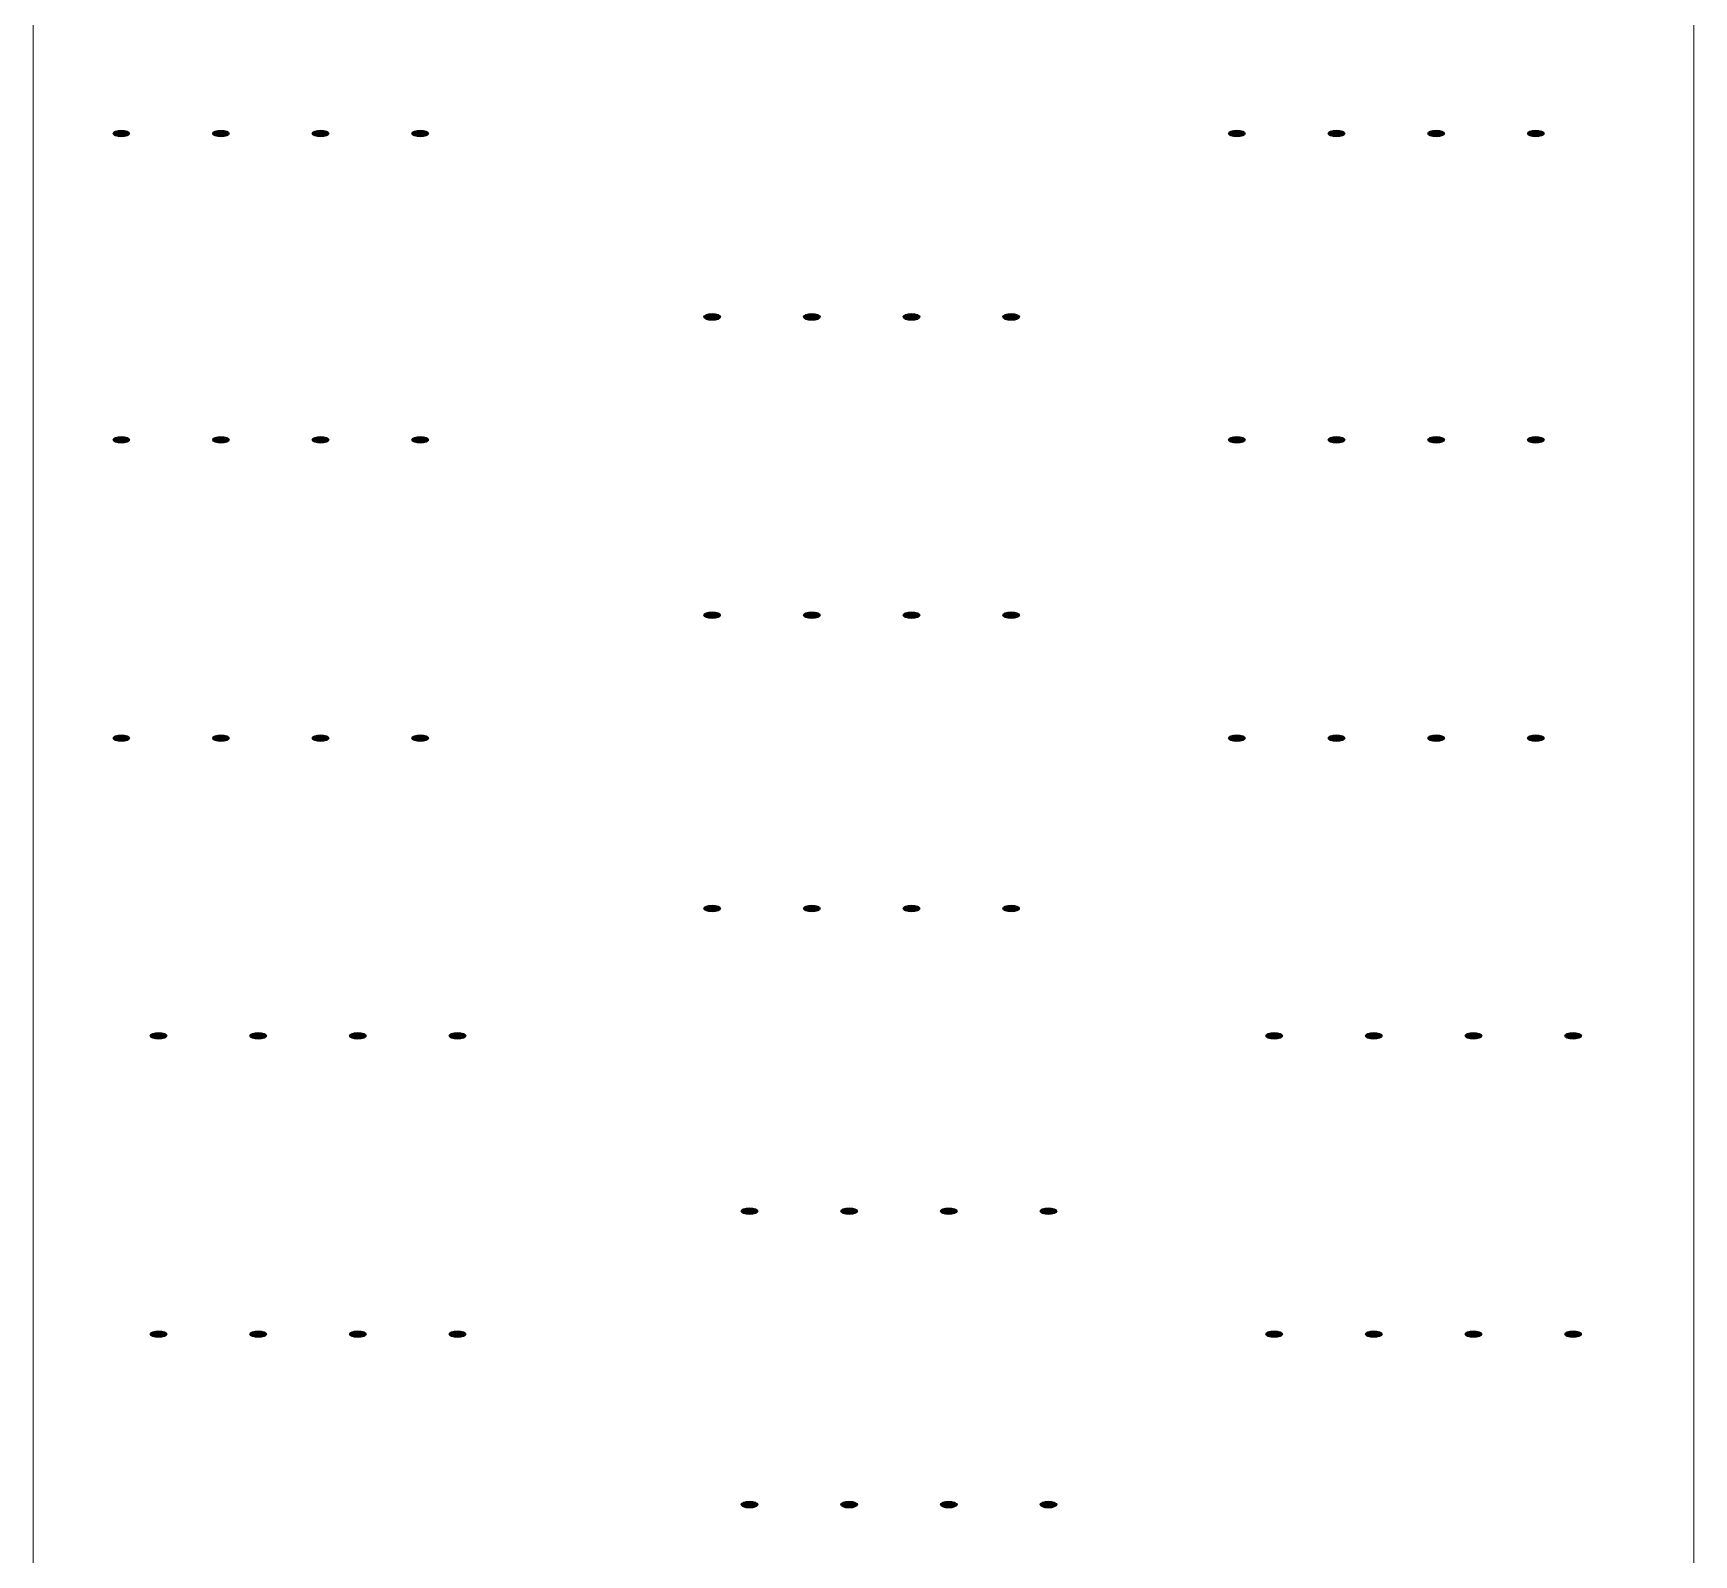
# Model space of a CAD drawing. Header units: millimetres. Extents: x -182 to 395, y -757 to 122.
# Drawn here: x -120.23 to -110.23, y -321.48 to -312.31 of the extents above; entities that cross this region are included whole.
import ezdxf

# ---------------------------------------------------------------- set-up
doc = ezdxf.new("R2010")
doc.units = ezdxf.units.MM
doc.layers.add('KY2WL', color=7, linetype='Continuous')
doc.layers.add('KY6WL', color=7, linetype='Continuous')

msp = doc.modelspace()

# ---------------------------------------------------------------- hatches: boundary and pattern name
at = {"layer": 'KY2WL'}
h = msp.add_hatch(color=256, dxfattribs=at)
edge = h.paths.add_edge_path()
edge.add_ellipse((-119.6968, -312.9157), major_axis=(-0.05, 0), ratio=0.4, start_angle=180, end_angle=360)
edge.add_ellipse((-119.6968, -312.9157), major_axis=(-0.05, 0), ratio=0.4, start_angle=0, end_angle=180)
h = msp.add_hatch(color=256, dxfattribs=at)
edge = h.paths.add_edge_path()
edge.add_ellipse((-119.6968, -312.9157), major_axis=(-0.05, 0), ratio=0.4, start_angle=180, end_angle=360)
edge.add_ellipse((-119.6968, -312.9157), major_axis=(-0.05, 0), ratio=0.4, start_angle=0, end_angle=180)
h = msp.add_hatch(color=256, dxfattribs=at)
edge = h.paths.add_edge_path()
edge.add_ellipse((-119.0968, -312.9157), major_axis=(0.05, 0), ratio=0.4, start_angle=0, end_angle=180)
edge.add_ellipse((-119.0968, -312.9157), major_axis=(0.05, 0), ratio=0.4, start_angle=180, end_angle=360)
h = msp.add_hatch(color=256, dxfattribs=at)
edge = h.paths.add_edge_path()
edge.add_ellipse((-119.0968, -312.9157), major_axis=(0.05, 0), ratio=0.4, start_angle=0, end_angle=180)
edge.add_ellipse((-119.0968, -312.9157), major_axis=(0.05, 0), ratio=0.4, start_angle=180, end_angle=360)
h = msp.add_hatch(color=256, dxfattribs=at)
edge = h.paths.add_edge_path()
edge.add_ellipse((-118.4968, -312.9157), major_axis=(-0.05, 0), ratio=0.4, start_angle=180, end_angle=360)
edge.add_ellipse((-118.4968, -312.9157), major_axis=(-0.05, 0), ratio=0.4, start_angle=0, end_angle=180)
h = msp.add_hatch(color=256, dxfattribs=at)
edge = h.paths.add_edge_path()
edge.add_ellipse((-118.4968, -312.9157), major_axis=(-0.05, 0), ratio=0.4, start_angle=180, end_angle=360)
edge.add_ellipse((-118.4968, -312.9157), major_axis=(-0.05, 0), ratio=0.4, start_angle=0, end_angle=180)
h = msp.add_hatch(color=256, dxfattribs=at)
edge = h.paths.add_edge_path()
edge.add_ellipse((-117.8968, -312.9157), major_axis=(0.05, 0), ratio=0.4, start_angle=0, end_angle=180)
edge.add_ellipse((-117.8968, -312.9157), major_axis=(0.05, 0), ratio=0.4, start_angle=180, end_angle=360)
h = msp.add_hatch(color=256, dxfattribs=at)
edge = h.paths.add_edge_path()
edge.add_ellipse((-117.8968, -312.9157), major_axis=(0.05, 0), ratio=0.4, start_angle=0, end_angle=180)
edge.add_ellipse((-117.8968, -312.9157), major_axis=(0.05, 0), ratio=0.4, start_angle=180, end_angle=360)
h = msp.add_hatch(color=256, dxfattribs=at)
edge = h.paths.add_edge_path()
edge.add_ellipse((-112.9792, -312.9157), major_axis=(-0.05, 0), ratio=0.4, start_angle=180, end_angle=360)
edge.add_ellipse((-112.9792, -312.9157), major_axis=(-0.05, 0), ratio=0.4, start_angle=0, end_angle=180)
h = msp.add_hatch(color=256, dxfattribs=at)
edge = h.paths.add_edge_path()
edge.add_ellipse((-112.9792, -312.9157), major_axis=(-0.05, 0), ratio=0.4, start_angle=180, end_angle=360)
edge.add_ellipse((-112.9792, -312.9157), major_axis=(-0.05, 0), ratio=0.4, start_angle=0, end_angle=180)
h = msp.add_hatch(color=256, dxfattribs=at)
edge = h.paths.add_edge_path()
edge.add_ellipse((-112.3792, -312.9157), major_axis=(0.05, 0), ratio=0.4, start_angle=0, end_angle=180)
edge.add_ellipse((-112.3792, -312.9157), major_axis=(0.05, 0), ratio=0.4, start_angle=180, end_angle=360)
h = msp.add_hatch(color=256, dxfattribs=at)
edge = h.paths.add_edge_path()
edge.add_ellipse((-112.3792, -312.9157), major_axis=(0.05, 0), ratio=0.4, start_angle=0, end_angle=180)
edge.add_ellipse((-112.3792, -312.9157), major_axis=(0.05, 0), ratio=0.4, start_angle=180, end_angle=360)
h = msp.add_hatch(color=256, dxfattribs=at)
edge = h.paths.add_edge_path()
edge.add_ellipse((-111.7792, -312.9157), major_axis=(0.05, 0), ratio=0.4, start_angle=0, end_angle=180)
edge.add_ellipse((-111.7792, -312.9157), major_axis=(0.05, 0), ratio=0.4, start_angle=180, end_angle=360)
h = msp.add_hatch(color=256, dxfattribs=at)
edge = h.paths.add_edge_path()
edge.add_ellipse((-111.7792, -312.9157), major_axis=(0.05, 0), ratio=0.4, start_angle=0, end_angle=180)
edge.add_ellipse((-111.7792, -312.9157), major_axis=(0.05, 0), ratio=0.4, start_angle=180, end_angle=360)
h = msp.add_hatch(color=256, dxfattribs=at)
edge = h.paths.add_edge_path()
edge.add_ellipse((-111.1792, -312.9157), major_axis=(0.05, 0), ratio=0.4, start_angle=0, end_angle=180)
edge.add_ellipse((-111.1792, -312.9157), major_axis=(0.05, 0), ratio=0.4, start_angle=180, end_angle=360)
h = msp.add_hatch(color=256, dxfattribs=at)
edge = h.paths.add_edge_path()
edge.add_ellipse((-111.1792, -312.9157), major_axis=(0.05, 0), ratio=0.4, start_angle=0, end_angle=180)
edge.add_ellipse((-111.1792, -312.9157), major_axis=(0.05, 0), ratio=0.4, start_angle=180, end_angle=360)
h = msp.add_hatch(color=256, dxfattribs=at)
edge = h.paths.add_edge_path()
edge.add_ellipse((-116.1386, -314.0212), major_axis=(0.05, 0), ratio=0.4, start_angle=0, end_angle=180)
edge.add_ellipse((-116.1386, -314.0212), major_axis=(0.05, 0), ratio=0.4, start_angle=180, end_angle=360)
h = msp.add_hatch(color=256, dxfattribs=at)
edge = h.paths.add_edge_path()
edge.add_ellipse((-116.1386, -314.0212), major_axis=(0.05, 0), ratio=0.4, start_angle=0, end_angle=180)
edge.add_ellipse((-116.1386, -314.0212), major_axis=(0.05, 0), ratio=0.4, start_angle=180, end_angle=360)
h = msp.add_hatch(color=256, dxfattribs=at)
edge = h.paths.add_edge_path()
edge.add_ellipse((-115.5386, -314.0212), major_axis=(-0.05, 0), ratio=0.4, start_angle=180, end_angle=360)
edge.add_ellipse((-115.5386, -314.0212), major_axis=(-0.05, 0), ratio=0.4, start_angle=0, end_angle=180)
h = msp.add_hatch(color=256, dxfattribs=at)
edge = h.paths.add_edge_path()
edge.add_ellipse((-115.5386, -314.0212), major_axis=(-0.05, 0), ratio=0.4, start_angle=180, end_angle=360)
edge.add_ellipse((-115.5386, -314.0212), major_axis=(-0.05, 0), ratio=0.4, start_angle=0, end_angle=180)
h = msp.add_hatch(color=256, dxfattribs=at)
edge = h.paths.add_edge_path()
edge.add_ellipse((-114.9386, -314.0212), major_axis=(0.05, 0), ratio=0.4, start_angle=0, end_angle=180)
edge.add_ellipse((-114.9386, -314.0212), major_axis=(0.05, 0), ratio=0.4, start_angle=180, end_angle=360)
h = msp.add_hatch(color=256, dxfattribs=at)
edge = h.paths.add_edge_path()
edge.add_ellipse((-114.9386, -314.0212), major_axis=(0.05, 0), ratio=0.4, start_angle=0, end_angle=180)
edge.add_ellipse((-114.9386, -314.0212), major_axis=(0.05, 0), ratio=0.4, start_angle=180, end_angle=360)
h = msp.add_hatch(color=256, dxfattribs=at)
edge = h.paths.add_edge_path()
edge.add_ellipse((-114.3386, -314.0212), major_axis=(-0.05, 0), ratio=0.4, start_angle=180, end_angle=360)
edge.add_ellipse((-114.3386, -314.0212), major_axis=(-0.05, 0), ratio=0.4, start_angle=0, end_angle=180)
h = msp.add_hatch(color=256, dxfattribs=at)
edge = h.paths.add_edge_path()
edge.add_ellipse((-114.3386, -314.0212), major_axis=(-0.05, 0), ratio=0.4, start_angle=180, end_angle=360)
edge.add_ellipse((-114.3386, -314.0212), major_axis=(-0.05, 0), ratio=0.4, start_angle=0, end_angle=180)
h = msp.add_hatch(color=256, dxfattribs=at)
edge = h.paths.add_edge_path()
edge.add_ellipse((-119.6968, -314.7612), major_axis=(-0.05, 0), ratio=0.4, start_angle=180, end_angle=360)
edge.add_ellipse((-119.6968, -314.7612), major_axis=(-0.05, 0), ratio=0.4, start_angle=0, end_angle=180)
h = msp.add_hatch(color=256, dxfattribs=at)
edge = h.paths.add_edge_path()
edge.add_ellipse((-119.6968, -314.7612), major_axis=(-0.05, 0), ratio=0.4, start_angle=180, end_angle=360)
edge.add_ellipse((-119.6968, -314.7612), major_axis=(-0.05, 0), ratio=0.4, start_angle=0, end_angle=180)
h = msp.add_hatch(color=256, dxfattribs=at)
edge = h.paths.add_edge_path()
edge.add_ellipse((-119.0968, -314.7612), major_axis=(0.05, 0), ratio=0.4, start_angle=0, end_angle=180)
edge.add_ellipse((-119.0968, -314.7612), major_axis=(0.05, 0), ratio=0.4, start_angle=180, end_angle=360)
h = msp.add_hatch(color=256, dxfattribs=at)
edge = h.paths.add_edge_path()
edge.add_ellipse((-119.0968, -314.7612), major_axis=(0.05, 0), ratio=0.4, start_angle=0, end_angle=180)
edge.add_ellipse((-119.0968, -314.7612), major_axis=(0.05, 0), ratio=0.4, start_angle=180, end_angle=360)
h = msp.add_hatch(color=256, dxfattribs=at)
edge = h.paths.add_edge_path()
edge.add_ellipse((-118.4968, -314.7612), major_axis=(-0.05, 0), ratio=0.4, start_angle=180, end_angle=360)
edge.add_ellipse((-118.4968, -314.7612), major_axis=(-0.05, 0), ratio=0.4, start_angle=0, end_angle=180)
h = msp.add_hatch(color=256, dxfattribs=at)
edge = h.paths.add_edge_path()
edge.add_ellipse((-118.4968, -314.7612), major_axis=(-0.05, 0), ratio=0.4, start_angle=180, end_angle=360)
edge.add_ellipse((-118.4968, -314.7612), major_axis=(-0.05, 0), ratio=0.4, start_angle=0, end_angle=180)
h = msp.add_hatch(color=256, dxfattribs=at)
edge = h.paths.add_edge_path()
edge.add_ellipse((-117.8968, -314.7612), major_axis=(-0.05, 0), ratio=0.4, start_angle=180, end_angle=360)
edge.add_ellipse((-117.8968, -314.7612), major_axis=(-0.05, 0), ratio=0.4, start_angle=0, end_angle=180)
h = msp.add_hatch(color=256, dxfattribs=at)
edge = h.paths.add_edge_path()
edge.add_ellipse((-117.8968, -314.7612), major_axis=(-0.05, 0), ratio=0.4, start_angle=180, end_angle=360)
edge.add_ellipse((-117.8968, -314.7612), major_axis=(-0.05, 0), ratio=0.4, start_angle=0, end_angle=180)
h = msp.add_hatch(color=256, dxfattribs=at)
edge = h.paths.add_edge_path()
edge.add_ellipse((-112.9792, -314.7612), major_axis=(-0.05, 0), ratio=0.4, start_angle=180, end_angle=360)
edge.add_ellipse((-112.9792, -314.7612), major_axis=(-0.05, 0), ratio=0.4, start_angle=0, end_angle=180)
h = msp.add_hatch(color=256, dxfattribs=at)
edge = h.paths.add_edge_path()
edge.add_ellipse((-112.9792, -314.7612), major_axis=(-0.05, 0), ratio=0.4, start_angle=180, end_angle=360)
edge.add_ellipse((-112.9792, -314.7612), major_axis=(-0.05, 0), ratio=0.4, start_angle=0, end_angle=180)
h = msp.add_hatch(color=256, dxfattribs=at)
edge = h.paths.add_edge_path()
edge.add_ellipse((-112.3792, -314.7612), major_axis=(-0.05, 0), ratio=0.4, start_angle=180, end_angle=360)
edge.add_ellipse((-112.3792, -314.7612), major_axis=(-0.05, 0), ratio=0.4, start_angle=0, end_angle=180)
h = msp.add_hatch(color=256, dxfattribs=at)
edge = h.paths.add_edge_path()
edge.add_ellipse((-112.3792, -314.7612), major_axis=(-0.05, 0), ratio=0.4, start_angle=180, end_angle=360)
edge.add_ellipse((-112.3792, -314.7612), major_axis=(-0.05, 0), ratio=0.4, start_angle=0, end_angle=180)
h = msp.add_hatch(color=256, dxfattribs=at)
edge = h.paths.add_edge_path()
edge.add_ellipse((-111.7792, -314.7612), major_axis=(0.05, 0), ratio=0.4, start_angle=0, end_angle=180)
edge.add_ellipse((-111.7792, -314.7612), major_axis=(0.05, 0), ratio=0.4, start_angle=180, end_angle=360)
h = msp.add_hatch(color=256, dxfattribs=at)
edge = h.paths.add_edge_path()
edge.add_ellipse((-111.7792, -314.7612), major_axis=(0.05, 0), ratio=0.4, start_angle=0, end_angle=180)
edge.add_ellipse((-111.7792, -314.7612), major_axis=(0.05, 0), ratio=0.4, start_angle=180, end_angle=360)
h = msp.add_hatch(color=256, dxfattribs=at)
edge = h.paths.add_edge_path()
edge.add_ellipse((-111.1792, -314.7612), major_axis=(0.05, 0), ratio=0.4, start_angle=0, end_angle=180)
edge.add_ellipse((-111.1792, -314.7612), major_axis=(0.05, 0), ratio=0.4, start_angle=180, end_angle=360)
h = msp.add_hatch(color=256, dxfattribs=at)
edge = h.paths.add_edge_path()
edge.add_ellipse((-111.1792, -314.7612), major_axis=(0.05, 0), ratio=0.4, start_angle=0, end_angle=180)
edge.add_ellipse((-111.1792, -314.7612), major_axis=(0.05, 0), ratio=0.4, start_angle=180, end_angle=360)
h = msp.add_hatch(color=256, dxfattribs=at)
edge = h.paths.add_edge_path()
edge.add_ellipse((-116.1386, -315.8173), major_axis=(0.05, 0), ratio=0.4, start_angle=0, end_angle=180)
edge.add_ellipse((-116.1386, -315.8173), major_axis=(0.05, 0), ratio=0.4, start_angle=180, end_angle=360)
h = msp.add_hatch(color=256, dxfattribs=at)
edge = h.paths.add_edge_path()
edge.add_ellipse((-116.1386, -315.8173), major_axis=(0.05, 0), ratio=0.4, start_angle=0, end_angle=180)
edge.add_ellipse((-116.1386, -315.8173), major_axis=(0.05, 0), ratio=0.4, start_angle=180, end_angle=360)
h = msp.add_hatch(color=256, dxfattribs=at)
edge = h.paths.add_edge_path()
edge.add_ellipse((-115.5386, -315.8173), major_axis=(-0.05, 0), ratio=0.4, start_angle=180, end_angle=360)
edge.add_ellipse((-115.5386, -315.8173), major_axis=(-0.05, 0), ratio=0.4, start_angle=0, end_angle=180)
h = msp.add_hatch(color=256, dxfattribs=at)
edge = h.paths.add_edge_path()
edge.add_ellipse((-115.5386, -315.8173), major_axis=(-0.05, 0), ratio=0.4, start_angle=180, end_angle=360)
edge.add_ellipse((-115.5386, -315.8173), major_axis=(-0.05, 0), ratio=0.4, start_angle=0, end_angle=180)
h = msp.add_hatch(color=256, dxfattribs=at)
edge = h.paths.add_edge_path()
edge.add_ellipse((-114.9386, -315.8173), major_axis=(0.05, 0), ratio=0.4, start_angle=0, end_angle=180)
edge.add_ellipse((-114.9386, -315.8173), major_axis=(0.05, 0), ratio=0.4, start_angle=180, end_angle=360)
h = msp.add_hatch(color=256, dxfattribs=at)
edge = h.paths.add_edge_path()
edge.add_ellipse((-114.9386, -315.8173), major_axis=(0.05, 0), ratio=0.4, start_angle=0, end_angle=180)
edge.add_ellipse((-114.9386, -315.8173), major_axis=(0.05, 0), ratio=0.4, start_angle=180, end_angle=360)
h = msp.add_hatch(color=256, dxfattribs=at)
edge = h.paths.add_edge_path()
edge.add_ellipse((-114.3386, -315.8173), major_axis=(-0.05, 0), ratio=0.4, start_angle=180, end_angle=360)
edge.add_ellipse((-114.3386, -315.8173), major_axis=(-0.05, 0), ratio=0.4, start_angle=0, end_angle=180)
h = msp.add_hatch(color=256, dxfattribs=at)
edge = h.paths.add_edge_path()
edge.add_ellipse((-114.3386, -315.8173), major_axis=(-0.05, 0), ratio=0.4, start_angle=180, end_angle=360)
edge.add_ellipse((-114.3386, -315.8173), major_axis=(-0.05, 0), ratio=0.4, start_angle=0, end_angle=180)
h = msp.add_hatch(color=256, dxfattribs=at)
edge = h.paths.add_edge_path()
edge.add_ellipse((-119.6968, -316.5573), major_axis=(-0.05, 0), ratio=0.4, start_angle=180, end_angle=360)
edge.add_ellipse((-119.6968, -316.5573), major_axis=(-0.05, 0), ratio=0.4, start_angle=0, end_angle=180)
h = msp.add_hatch(color=256, dxfattribs=at)
edge = h.paths.add_edge_path()
edge.add_ellipse((-119.6968, -316.5573), major_axis=(-0.05, 0), ratio=0.4, start_angle=180, end_angle=360)
edge.add_ellipse((-119.6968, -316.5573), major_axis=(-0.05, 0), ratio=0.4, start_angle=0, end_angle=180)
h = msp.add_hatch(color=256, dxfattribs=at)
edge = h.paths.add_edge_path()
edge.add_ellipse((-119.0968, -316.5573), major_axis=(0.05, 0), ratio=0.4, start_angle=0, end_angle=180)
edge.add_ellipse((-119.0968, -316.5573), major_axis=(0.05, 0), ratio=0.4, start_angle=180, end_angle=360)
h = msp.add_hatch(color=256, dxfattribs=at)
edge = h.paths.add_edge_path()
edge.add_ellipse((-119.0968, -316.5573), major_axis=(0.05, 0), ratio=0.4, start_angle=0, end_angle=180)
edge.add_ellipse((-119.0968, -316.5573), major_axis=(0.05, 0), ratio=0.4, start_angle=180, end_angle=360)
h = msp.add_hatch(color=256, dxfattribs=at)
edge = h.paths.add_edge_path()
edge.add_ellipse((-118.4968, -316.5573), major_axis=(-0.05, 0), ratio=0.4, start_angle=180, end_angle=360)
edge.add_ellipse((-118.4968, -316.5573), major_axis=(-0.05, 0), ratio=0.4, start_angle=0, end_angle=180)
h = msp.add_hatch(color=256, dxfattribs=at)
edge = h.paths.add_edge_path()
edge.add_ellipse((-118.4968, -316.5573), major_axis=(-0.05, 0), ratio=0.4, start_angle=180, end_angle=360)
edge.add_ellipse((-118.4968, -316.5573), major_axis=(-0.05, 0), ratio=0.4, start_angle=0, end_angle=180)
h = msp.add_hatch(color=256, dxfattribs=at)
edge = h.paths.add_edge_path()
edge.add_ellipse((-117.8968, -316.5573), major_axis=(-0.05, 0), ratio=0.4, start_angle=180, end_angle=360)
edge.add_ellipse((-117.8968, -316.5573), major_axis=(-0.05, 0), ratio=0.4, start_angle=0, end_angle=180)
h = msp.add_hatch(color=256, dxfattribs=at)
edge = h.paths.add_edge_path()
edge.add_ellipse((-117.8968, -316.5573), major_axis=(-0.05, 0), ratio=0.4, start_angle=180, end_angle=360)
edge.add_ellipse((-117.8968, -316.5573), major_axis=(-0.05, 0), ratio=0.4, start_angle=0, end_angle=180)
h = msp.add_hatch(color=256, dxfattribs=at)
edge = h.paths.add_edge_path()
edge.add_ellipse((-112.9792, -316.5573), major_axis=(-0.05, 0), ratio=0.4, start_angle=180, end_angle=360)
edge.add_ellipse((-112.9792, -316.5573), major_axis=(-0.05, 0), ratio=0.4, start_angle=0, end_angle=180)
h = msp.add_hatch(color=256, dxfattribs=at)
edge = h.paths.add_edge_path()
edge.add_ellipse((-112.9792, -316.5573), major_axis=(-0.05, 0), ratio=0.4, start_angle=180, end_angle=360)
edge.add_ellipse((-112.9792, -316.5573), major_axis=(-0.05, 0), ratio=0.4, start_angle=0, end_angle=180)
h = msp.add_hatch(color=256, dxfattribs=at)
edge = h.paths.add_edge_path()
edge.add_ellipse((-112.3792, -316.5573), major_axis=(-0.05, 0), ratio=0.4, start_angle=180, end_angle=360)
edge.add_ellipse((-112.3792, -316.5573), major_axis=(-0.05, 0), ratio=0.4, start_angle=0, end_angle=180)
h = msp.add_hatch(color=256, dxfattribs=at)
edge = h.paths.add_edge_path()
edge.add_ellipse((-112.3792, -316.5573), major_axis=(-0.05, 0), ratio=0.4, start_angle=180, end_angle=360)
edge.add_ellipse((-112.3792, -316.5573), major_axis=(-0.05, 0), ratio=0.4, start_angle=0, end_angle=180)
h = msp.add_hatch(color=256, dxfattribs=at)
edge = h.paths.add_edge_path()
edge.add_ellipse((-111.7792, -316.5573), major_axis=(0.05, 0), ratio=0.4, start_angle=0, end_angle=180)
edge.add_ellipse((-111.7792, -316.5573), major_axis=(0.05, 0), ratio=0.4, start_angle=180, end_angle=360)
h = msp.add_hatch(color=256, dxfattribs=at)
edge = h.paths.add_edge_path()
edge.add_ellipse((-111.7792, -316.5573), major_axis=(0.05, 0), ratio=0.4, start_angle=0, end_angle=180)
edge.add_ellipse((-111.7792, -316.5573), major_axis=(0.05, 0), ratio=0.4, start_angle=180, end_angle=360)
h = msp.add_hatch(color=256, dxfattribs=at)
edge = h.paths.add_edge_path()
edge.add_ellipse((-111.1792, -316.5573), major_axis=(0.05, 0), ratio=0.4, start_angle=0, end_angle=180)
edge.add_ellipse((-111.1792, -316.5573), major_axis=(0.05, 0), ratio=0.4, start_angle=180, end_angle=360)
h = msp.add_hatch(color=256, dxfattribs=at)
edge = h.paths.add_edge_path()
edge.add_ellipse((-111.1792, -316.5573), major_axis=(0.05, 0), ratio=0.4, start_angle=0, end_angle=180)
edge.add_ellipse((-111.1792, -316.5573), major_axis=(0.05, 0), ratio=0.4, start_angle=180, end_angle=360)
h = msp.add_hatch(color=256, dxfattribs=at)
edge = h.paths.add_edge_path()
edge.add_ellipse((-116.1386, -317.584), major_axis=(-0.05, 0), ratio=0.4, start_angle=180, end_angle=360)
edge.add_ellipse((-116.1386, -317.584), major_axis=(-0.05, 0), ratio=0.4, start_angle=0, end_angle=180)
h = msp.add_hatch(color=256, dxfattribs=at)
edge = h.paths.add_edge_path()
edge.add_ellipse((-116.1386, -317.584), major_axis=(-0.05, 0), ratio=0.4, start_angle=180, end_angle=360)
edge.add_ellipse((-116.1386, -317.584), major_axis=(-0.05, 0), ratio=0.4, start_angle=0, end_angle=180)
h = msp.add_hatch(color=256, dxfattribs=at)
edge = h.paths.add_edge_path()
edge.add_ellipse((-115.5386, -317.584), major_axis=(-0.05, 0), ratio=0.4, start_angle=180, end_angle=360)
edge.add_ellipse((-115.5386, -317.584), major_axis=(-0.05, 0), ratio=0.4, start_angle=0, end_angle=180)
h = msp.add_hatch(color=256, dxfattribs=at)
edge = h.paths.add_edge_path()
edge.add_ellipse((-115.5386, -317.584), major_axis=(-0.05, 0), ratio=0.4, start_angle=180, end_angle=360)
edge.add_ellipse((-115.5386, -317.584), major_axis=(-0.05, 0), ratio=0.4, start_angle=0, end_angle=180)
h = msp.add_hatch(color=256, dxfattribs=at)
edge = h.paths.add_edge_path()
edge.add_ellipse((-114.9386, -317.584), major_axis=(0.05, 0), ratio=0.4, start_angle=0, end_angle=180)
edge.add_ellipse((-114.9386, -317.584), major_axis=(0.05, 0), ratio=0.4, start_angle=180, end_angle=360)
h = msp.add_hatch(color=256, dxfattribs=at)
edge = h.paths.add_edge_path()
edge.add_ellipse((-114.9386, -317.584), major_axis=(0.05, 0), ratio=0.4, start_angle=0, end_angle=180)
edge.add_ellipse((-114.9386, -317.584), major_axis=(0.05, 0), ratio=0.4, start_angle=180, end_angle=360)
h = msp.add_hatch(color=256, dxfattribs=at)
edge = h.paths.add_edge_path()
edge.add_ellipse((-114.3386, -317.584), major_axis=(-0.05, 0), ratio=0.4, start_angle=180, end_angle=360)
edge.add_ellipse((-114.3386, -317.584), major_axis=(-0.05, 0), ratio=0.4, start_angle=0, end_angle=180)
h = msp.add_hatch(color=256, dxfattribs=at)
edge = h.paths.add_edge_path()
edge.add_ellipse((-114.3386, -317.584), major_axis=(-0.05, 0), ratio=0.4, start_angle=180, end_angle=360)
edge.add_ellipse((-114.3386, -317.584), major_axis=(-0.05, 0), ratio=0.4, start_angle=0, end_angle=180)
h = msp.add_hatch(color=256, dxfattribs=at)
edge = h.paths.add_edge_path()
edge.add_ellipse((-119.4724, -318.3507), major_axis=(0.05, 0), ratio=0.4, start_angle=0, end_angle=180)
edge.add_ellipse((-119.4724, -318.3507), major_axis=(0.05, 0), ratio=0.4, start_angle=180, end_angle=360)
h = msp.add_hatch(color=256, dxfattribs=at)
edge = h.paths.add_edge_path()
edge.add_ellipse((-119.4724, -318.3507), major_axis=(0.05, 0), ratio=0.4, start_angle=0, end_angle=180)
edge.add_ellipse((-119.4724, -318.3507), major_axis=(0.05, 0), ratio=0.4, start_angle=180, end_angle=360)
h = msp.add_hatch(color=256, dxfattribs=at)
edge = h.paths.add_edge_path()
edge.add_ellipse((-118.8724, -318.3507), major_axis=(-0.05, 0), ratio=0.4, start_angle=180, end_angle=360)
edge.add_ellipse((-118.8724, -318.3507), major_axis=(-0.05, 0), ratio=0.4, start_angle=0, end_angle=180)
h = msp.add_hatch(color=256, dxfattribs=at)
edge = h.paths.add_edge_path()
edge.add_ellipse((-118.8724, -318.3507), major_axis=(-0.05, 0), ratio=0.4, start_angle=180, end_angle=360)
edge.add_ellipse((-118.8724, -318.3507), major_axis=(-0.05, 0), ratio=0.4, start_angle=0, end_angle=180)
h = msp.add_hatch(color=256, dxfattribs=at)
edge = h.paths.add_edge_path()
edge.add_ellipse((-118.2724, -318.3507), major_axis=(0.05, 0), ratio=0.4, start_angle=0, end_angle=180)
edge.add_ellipse((-118.2724, -318.3507), major_axis=(0.05, 0), ratio=0.4, start_angle=180, end_angle=360)
h = msp.add_hatch(color=256, dxfattribs=at)
edge = h.paths.add_edge_path()
edge.add_ellipse((-118.2724, -318.3507), major_axis=(0.05, 0), ratio=0.4, start_angle=0, end_angle=180)
edge.add_ellipse((-118.2724, -318.3507), major_axis=(0.05, 0), ratio=0.4, start_angle=180, end_angle=360)
h = msp.add_hatch(color=256, dxfattribs=at)
edge = h.paths.add_edge_path()
edge.add_ellipse((-117.6724, -318.3507), major_axis=(-0.05, 0), ratio=0.4, start_angle=180, end_angle=360)
edge.add_ellipse((-117.6724, -318.3507), major_axis=(-0.05, 0), ratio=0.4, start_angle=0, end_angle=180)
h = msp.add_hatch(color=256, dxfattribs=at)
edge = h.paths.add_edge_path()
edge.add_ellipse((-117.6724, -318.3507), major_axis=(-0.05, 0), ratio=0.4, start_angle=180, end_angle=360)
edge.add_ellipse((-117.6724, -318.3507), major_axis=(-0.05, 0), ratio=0.4, start_angle=0, end_angle=180)
h = msp.add_hatch(color=256, dxfattribs=at)
edge = h.paths.add_edge_path()
edge.add_ellipse((-112.7547, -318.3507), major_axis=(0.05, 0), ratio=0.4, start_angle=0, end_angle=180)
edge.add_ellipse((-112.7547, -318.3507), major_axis=(0.05, 0), ratio=0.4, start_angle=180, end_angle=360)
h = msp.add_hatch(color=256, dxfattribs=at)
edge = h.paths.add_edge_path()
edge.add_ellipse((-112.7547, -318.3507), major_axis=(0.05, 0), ratio=0.4, start_angle=0, end_angle=180)
edge.add_ellipse((-112.7547, -318.3507), major_axis=(0.05, 0), ratio=0.4, start_angle=180, end_angle=360)
h = msp.add_hatch(color=256, dxfattribs=at)
edge = h.paths.add_edge_path()
edge.add_ellipse((-112.1547, -318.3507), major_axis=(-0.05, 0), ratio=0.4, start_angle=180, end_angle=360)
edge.add_ellipse((-112.1547, -318.3507), major_axis=(-0.05, 0), ratio=0.4, start_angle=0, end_angle=180)
h = msp.add_hatch(color=256, dxfattribs=at)
edge = h.paths.add_edge_path()
edge.add_ellipse((-112.1547, -318.3507), major_axis=(-0.05, 0), ratio=0.4, start_angle=180, end_angle=360)
edge.add_ellipse((-112.1547, -318.3507), major_axis=(-0.05, 0), ratio=0.4, start_angle=0, end_angle=180)
h = msp.add_hatch(color=256, dxfattribs=at)
edge = h.paths.add_edge_path()
edge.add_ellipse((-111.5547, -318.3507), major_axis=(0.05, 0), ratio=0.4, start_angle=0, end_angle=180)
edge.add_ellipse((-111.5547, -318.3507), major_axis=(0.05, 0), ratio=0.4, start_angle=180, end_angle=360)
h = msp.add_hatch(color=256, dxfattribs=at)
edge = h.paths.add_edge_path()
edge.add_ellipse((-111.5547, -318.3507), major_axis=(0.05, 0), ratio=0.4, start_angle=0, end_angle=180)
edge.add_ellipse((-111.5547, -318.3507), major_axis=(0.05, 0), ratio=0.4, start_angle=180, end_angle=360)
h = msp.add_hatch(color=256, dxfattribs=at)
edge = h.paths.add_edge_path()
edge.add_ellipse((-110.9547, -318.3507), major_axis=(-0.05, 0), ratio=0.4, start_angle=180, end_angle=360)
edge.add_ellipse((-110.9547, -318.3507), major_axis=(-0.05, 0), ratio=0.4, start_angle=0, end_angle=180)
h = msp.add_hatch(color=256, dxfattribs=at)
edge = h.paths.add_edge_path()
edge.add_ellipse((-110.9547, -318.3507), major_axis=(-0.05, 0), ratio=0.4, start_angle=180, end_angle=360)
edge.add_ellipse((-110.9547, -318.3507), major_axis=(-0.05, 0), ratio=0.4, start_angle=0, end_angle=180)
h = msp.add_hatch(color=256, dxfattribs=at)
edge = h.paths.add_edge_path()
edge.add_ellipse((-115.9141, -319.4068), major_axis=(-0.05, 0), ratio=0.4, start_angle=180, end_angle=360)
edge.add_ellipse((-115.9141, -319.4068), major_axis=(-0.05, 0), ratio=0.4, start_angle=0, end_angle=180)
h = msp.add_hatch(color=256, dxfattribs=at)
edge = h.paths.add_edge_path()
edge.add_ellipse((-115.9141, -319.4068), major_axis=(-0.05, 0), ratio=0.4, start_angle=180, end_angle=360)
edge.add_ellipse((-115.9141, -319.4068), major_axis=(-0.05, 0), ratio=0.4, start_angle=0, end_angle=180)
h = msp.add_hatch(color=256, dxfattribs=at)
edge = h.paths.add_edge_path()
edge.add_ellipse((-115.3141, -319.4068), major_axis=(0.05, 0), ratio=0.4, start_angle=0, end_angle=180)
edge.add_ellipse((-115.3141, -319.4068), major_axis=(0.05, 0), ratio=0.4, start_angle=180, end_angle=360)
h = msp.add_hatch(color=256, dxfattribs=at)
edge = h.paths.add_edge_path()
edge.add_ellipse((-115.3141, -319.4068), major_axis=(0.05, 0), ratio=0.4, start_angle=0, end_angle=180)
edge.add_ellipse((-115.3141, -319.4068), major_axis=(0.05, 0), ratio=0.4, start_angle=180, end_angle=360)
h = msp.add_hatch(color=256, dxfattribs=at)
edge = h.paths.add_edge_path()
edge.add_ellipse((-114.7141, -319.4068), major_axis=(-0.05, 0), ratio=0.4, start_angle=180, end_angle=360)
edge.add_ellipse((-114.7141, -319.4068), major_axis=(-0.05, 0), ratio=0.4, start_angle=0, end_angle=180)
h = msp.add_hatch(color=256, dxfattribs=at)
edge = h.paths.add_edge_path()
edge.add_ellipse((-114.7141, -319.4068), major_axis=(-0.05, 0), ratio=0.4, start_angle=180, end_angle=360)
edge.add_ellipse((-114.7141, -319.4068), major_axis=(-0.05, 0), ratio=0.4, start_angle=0, end_angle=180)
h = msp.add_hatch(color=256, dxfattribs=at)
edge = h.paths.add_edge_path()
edge.add_ellipse((-114.1141, -319.4068), major_axis=(-0.05, 0), ratio=0.4, start_angle=180, end_angle=360)
edge.add_ellipse((-114.1141, -319.4068), major_axis=(-0.05, 0), ratio=0.4, start_angle=0, end_angle=180)
h = msp.add_hatch(color=256, dxfattribs=at)
edge = h.paths.add_edge_path()
edge.add_ellipse((-114.1141, -319.4068), major_axis=(-0.05, 0), ratio=0.4, start_angle=180, end_angle=360)
edge.add_ellipse((-114.1141, -319.4068), major_axis=(-0.05, 0), ratio=0.4, start_angle=0, end_angle=180)
h = msp.add_hatch(color=256, dxfattribs=at)
edge = h.paths.add_edge_path()
edge.add_ellipse((-119.4724, -320.1469), major_axis=(0.05, 0), ratio=0.4, start_angle=0, end_angle=180)
edge.add_ellipse((-119.4724, -320.1469), major_axis=(0.05, 0), ratio=0.4, start_angle=180, end_angle=360)
h = msp.add_hatch(color=256, dxfattribs=at)
edge = h.paths.add_edge_path()
edge.add_ellipse((-119.4724, -320.1469), major_axis=(0.05, 0), ratio=0.4, start_angle=0, end_angle=180)
edge.add_ellipse((-119.4724, -320.1469), major_axis=(0.05, 0), ratio=0.4, start_angle=180, end_angle=360)
h = msp.add_hatch(color=256, dxfattribs=at)
edge = h.paths.add_edge_path()
edge.add_ellipse((-118.8724, -320.1469), major_axis=(-0.05, 0), ratio=0.4, start_angle=180, end_angle=360)
edge.add_ellipse((-118.8724, -320.1469), major_axis=(-0.05, 0), ratio=0.4, start_angle=0, end_angle=180)
h = msp.add_hatch(color=256, dxfattribs=at)
edge = h.paths.add_edge_path()
edge.add_ellipse((-118.8724, -320.1469), major_axis=(-0.05, 0), ratio=0.4, start_angle=180, end_angle=360)
edge.add_ellipse((-118.8724, -320.1469), major_axis=(-0.05, 0), ratio=0.4, start_angle=0, end_angle=180)
h = msp.add_hatch(color=256, dxfattribs=at)
edge = h.paths.add_edge_path()
edge.add_ellipse((-118.2724, -320.1469), major_axis=(-0.05, 0), ratio=0.4, start_angle=180, end_angle=360)
edge.add_ellipse((-118.2724, -320.1469), major_axis=(-0.05, 0), ratio=0.4, start_angle=0, end_angle=180)
h = msp.add_hatch(color=256, dxfattribs=at)
edge = h.paths.add_edge_path()
edge.add_ellipse((-118.2724, -320.1469), major_axis=(-0.05, 0), ratio=0.4, start_angle=180, end_angle=360)
edge.add_ellipse((-118.2724, -320.1469), major_axis=(-0.05, 0), ratio=0.4, start_angle=0, end_angle=180)
h = msp.add_hatch(color=256, dxfattribs=at)
edge = h.paths.add_edge_path()
edge.add_ellipse((-117.6724, -320.1469), major_axis=(-0.05, 0), ratio=0.4, start_angle=180, end_angle=360)
edge.add_ellipse((-117.6724, -320.1469), major_axis=(-0.05, 0), ratio=0.4, start_angle=0, end_angle=180)
h = msp.add_hatch(color=256, dxfattribs=at)
edge = h.paths.add_edge_path()
edge.add_ellipse((-117.6724, -320.1469), major_axis=(-0.05, 0), ratio=0.4, start_angle=180, end_angle=360)
edge.add_ellipse((-117.6724, -320.1469), major_axis=(-0.05, 0), ratio=0.4, start_angle=0, end_angle=180)
h = msp.add_hatch(color=256, dxfattribs=at)
edge = h.paths.add_edge_path()
edge.add_ellipse((-112.7547, -320.1469), major_axis=(-0.05, 0), ratio=0.4, start_angle=180, end_angle=360)
edge.add_ellipse((-112.7547, -320.1469), major_axis=(-0.05, 0), ratio=0.4, start_angle=0, end_angle=180)
h = msp.add_hatch(color=256, dxfattribs=at)
edge = h.paths.add_edge_path()
edge.add_ellipse((-112.7547, -320.1469), major_axis=(-0.05, 0), ratio=0.4, start_angle=180, end_angle=360)
edge.add_ellipse((-112.7547, -320.1469), major_axis=(-0.05, 0), ratio=0.4, start_angle=0, end_angle=180)
h = msp.add_hatch(color=256, dxfattribs=at)
edge = h.paths.add_edge_path()
edge.add_ellipse((-112.1547, -320.1469), major_axis=(-0.05, 0), ratio=0.4, start_angle=180, end_angle=360)
edge.add_ellipse((-112.1547, -320.1469), major_axis=(-0.05, 0), ratio=0.4, start_angle=0, end_angle=180)
h = msp.add_hatch(color=256, dxfattribs=at)
edge = h.paths.add_edge_path()
edge.add_ellipse((-112.1547, -320.1469), major_axis=(-0.05, 0), ratio=0.4, start_angle=180, end_angle=360)
edge.add_ellipse((-112.1547, -320.1469), major_axis=(-0.05, 0), ratio=0.4, start_angle=0, end_angle=180)
h = msp.add_hatch(color=256, dxfattribs=at)
edge = h.paths.add_edge_path()
edge.add_ellipse((-111.5547, -320.1469), major_axis=(0.05, 0), ratio=0.4, start_angle=0, end_angle=180)
edge.add_ellipse((-111.5547, -320.1469), major_axis=(0.05, 0), ratio=0.4, start_angle=180, end_angle=360)
h = msp.add_hatch(color=256, dxfattribs=at)
edge = h.paths.add_edge_path()
edge.add_ellipse((-111.5547, -320.1469), major_axis=(0.05, 0), ratio=0.4, start_angle=0, end_angle=180)
edge.add_ellipse((-111.5547, -320.1469), major_axis=(0.05, 0), ratio=0.4, start_angle=180, end_angle=360)
h = msp.add_hatch(color=256, dxfattribs=at)
edge = h.paths.add_edge_path()
edge.add_ellipse((-110.9547, -320.1469), major_axis=(-0.05, 0), ratio=0.4, start_angle=180, end_angle=360)
edge.add_ellipse((-110.9547, -320.1469), major_axis=(-0.05, 0), ratio=0.4, start_angle=0, end_angle=180)
h = msp.add_hatch(color=256, dxfattribs=at)
edge = h.paths.add_edge_path()
edge.add_ellipse((-110.9547, -320.1469), major_axis=(-0.05, 0), ratio=0.4, start_angle=180, end_angle=360)
edge.add_ellipse((-110.9547, -320.1469), major_axis=(-0.05, 0), ratio=0.4, start_angle=0, end_angle=180)
h = msp.add_hatch(color=256, dxfattribs=at)
edge = h.paths.add_edge_path()
edge.add_ellipse((-115.9141, -321.1736), major_axis=(-0.05, 0), ratio=0.4, start_angle=180, end_angle=360)
edge.add_ellipse((-115.9141, -321.1736), major_axis=(-0.05, 0), ratio=0.4, start_angle=0, end_angle=180)
h = msp.add_hatch(color=256, dxfattribs=at)
edge = h.paths.add_edge_path()
edge.add_ellipse((-115.9141, -321.1736), major_axis=(-0.05, 0), ratio=0.4, start_angle=180, end_angle=360)
edge.add_ellipse((-115.9141, -321.1736), major_axis=(-0.05, 0), ratio=0.4, start_angle=0, end_angle=180)
h = msp.add_hatch(color=256, dxfattribs=at)
edge = h.paths.add_edge_path()
edge.add_ellipse((-115.3141, -321.1736), major_axis=(0.05, 0), ratio=0.4, start_angle=0, end_angle=180)
edge.add_ellipse((-115.3141, -321.1736), major_axis=(0.05, 0), ratio=0.4, start_angle=180, end_angle=360)
h = msp.add_hatch(color=256, dxfattribs=at)
edge = h.paths.add_edge_path()
edge.add_ellipse((-115.3141, -321.1736), major_axis=(0.05, 0), ratio=0.4, start_angle=0, end_angle=180)
edge.add_ellipse((-115.3141, -321.1736), major_axis=(0.05, 0), ratio=0.4, start_angle=180, end_angle=360)
h = msp.add_hatch(color=256, dxfattribs=at)
edge = h.paths.add_edge_path()
edge.add_ellipse((-114.7141, -321.1736), major_axis=(-0.05, 0), ratio=0.4, start_angle=180, end_angle=360)
edge.add_ellipse((-114.7141, -321.1736), major_axis=(-0.05, 0), ratio=0.4, start_angle=0, end_angle=180)
h = msp.add_hatch(color=256, dxfattribs=at)
edge = h.paths.add_edge_path()
edge.add_ellipse((-114.7141, -321.1736), major_axis=(-0.05, 0), ratio=0.4, start_angle=180, end_angle=360)
edge.add_ellipse((-114.7141, -321.1736), major_axis=(-0.05, 0), ratio=0.4, start_angle=0, end_angle=180)
h = msp.add_hatch(color=256, dxfattribs=at)
edge = h.paths.add_edge_path()
edge.add_ellipse((-114.1141, -321.1736), major_axis=(-0.05, 0), ratio=0.4, start_angle=180, end_angle=360)
edge.add_ellipse((-114.1141, -321.1736), major_axis=(-0.05, 0), ratio=0.4, start_angle=0, end_angle=180)
h = msp.add_hatch(color=256, dxfattribs=at)
edge = h.paths.add_edge_path()
edge.add_ellipse((-114.1141, -321.1736), major_axis=(-0.05, 0), ratio=0.4, start_angle=180, end_angle=360)
edge.add_ellipse((-114.1141, -321.1736), major_axis=(-0.05, 0), ratio=0.4, start_angle=0, end_angle=180)

# ---------------------------------------------------------------- linework, layer by layer
for centre in [(-119.6968, -312.9157), (-119.6968, -312.9157), (-119.0968, -312.9157), (-119.0968, -312.9157), (-118.4968, -312.9157), (-118.4968, -312.9157), (-112.9792, -312.9157), (-112.9792, -312.9157), (-112.3792, -312.9157), (-112.3792, -312.9157), (-111.7792, -312.9157), (-111.7792, -312.9157), (-111.1792, -312.9157), (-111.1792, -312.9157), (-115.5386, -314.0212), (-115.5386, -314.0212), (-114.9386, -314.0212), (-114.9386, -314.0212), (-114.3386, -314.0212), (-114.3386, -314.0212), (-119.6968, -314.7612), (-119.6968, -314.7612), (-119.0968, -314.7612), (-119.0968, -314.7612), (-118.4968, -314.7612), (-118.4968, -314.7612), (-112.9792, -314.7612), (-112.9792, -314.7612), (-112.3792, -314.7612), (-112.3792, -314.7612), (-111.7792, -314.7612), (-111.7792, -314.7612), (-111.1792, -314.7612), (-111.1792, -314.7612), (-115.5386, -315.8173), (-115.5386, -315.8173), (-114.9386, -315.8173), (-114.9386, -315.8173), (-114.3386, -315.8173), (-114.3386, -315.8173), (-119.6968, -316.5573), (-119.6968, -316.5573), (-119.0968, -316.5573), (-119.0968, -316.5573), (-118.4968, -316.5573), (-118.4968, -316.5573), (-112.9792, -316.5573), (-112.9792, -316.5573), (-112.3792, -316.5573), (-112.3792, -316.5573), (-111.7792, -316.5573), (-111.7792, -316.5573), (-111.1792, -316.5573), (-111.1792, -316.5573), (-115.5386, -317.584), (-115.5386, -317.584), (-114.9386, -317.584), (-114.9386, -317.584), (-114.3386, -317.584), (-114.3386, -317.584), (-119.4724, -318.3507), (-119.4724, -318.3507), (-118.8724, -318.3507), (-118.8724, -318.3507), (-117.6724, -318.3507), (-117.6724, -318.3507), (-112.1547, -318.3507), (-112.1547, -318.3507), (-111.5547, -318.3507), (-111.5547, -318.3507), (-110.9547, -318.3507), (-110.9547, -318.3507), (-115.9141, -319.4068), (-115.9141, -319.4068), (-115.3141, -319.4068), (-115.3141, -319.4068), (-114.7141, -319.4068), (-114.7141, -319.4068), (-119.4724, -320.1469), (-119.4724, -320.1469), (-118.8724, -320.1469), (-118.8724, -320.1469), (-117.6724, -320.1469), (-117.6724, -320.1469), (-112.1547, -320.1469), (-112.1547, -320.1469), (-111.5547, -320.1469), (-111.5547, -320.1469), (-110.9547, -320.1469), (-110.9547, -320.1469), (-115.9141, -321.1736), (-115.9141, -321.1736), (-115.3141, -321.1736), (-115.3141, -321.1736), (-114.7141, -321.1736), (-114.7141, -321.1736)]:
    msp.add_ellipse(centre, major_axis=(0.05, 0), ratio=0.4, dxfattribs=at)
for centre in [(-117.8968, -312.9157), (-117.8968, -312.9157), (-116.1386, -314.0212), (-116.1386, -314.0212), (-117.8968, -314.7612), (-117.8968, -314.7612), (-116.1386, -315.8173), (-116.1386, -315.8173), (-117.8968, -316.5573), (-117.8968, -316.5573), (-116.1386, -317.584), (-116.1386, -317.584), (-118.2724, -318.3507), (-118.2724, -318.3507), (-112.7547, -318.3507), (-112.7547, -318.3507), (-114.1141, -319.4068), (-114.1141, -319.4068), (-118.2724, -320.1469), (-118.2724, -320.1469), (-112.7547, -320.1469), (-112.7547, -320.1469), (-114.1141, -321.1736), (-114.1141, -321.1736)]:
    msp.add_ellipse(centre, major_axis=(-0.05, 0), ratio=0.4, start_param=3.141593, end_param=9.424778, dxfattribs=at)
at = {"layer": 'KY6WL', "lineweight": 20}
for p, q in [((-120.2275, -376.5483), (-120.2275, 10.8117)), ((-110.2275, -376.5483), (-110.2275, 10.8117))]:
    msp.add_line(p, q, dxfattribs=at)

doc.saveas('drawing.dxf')
